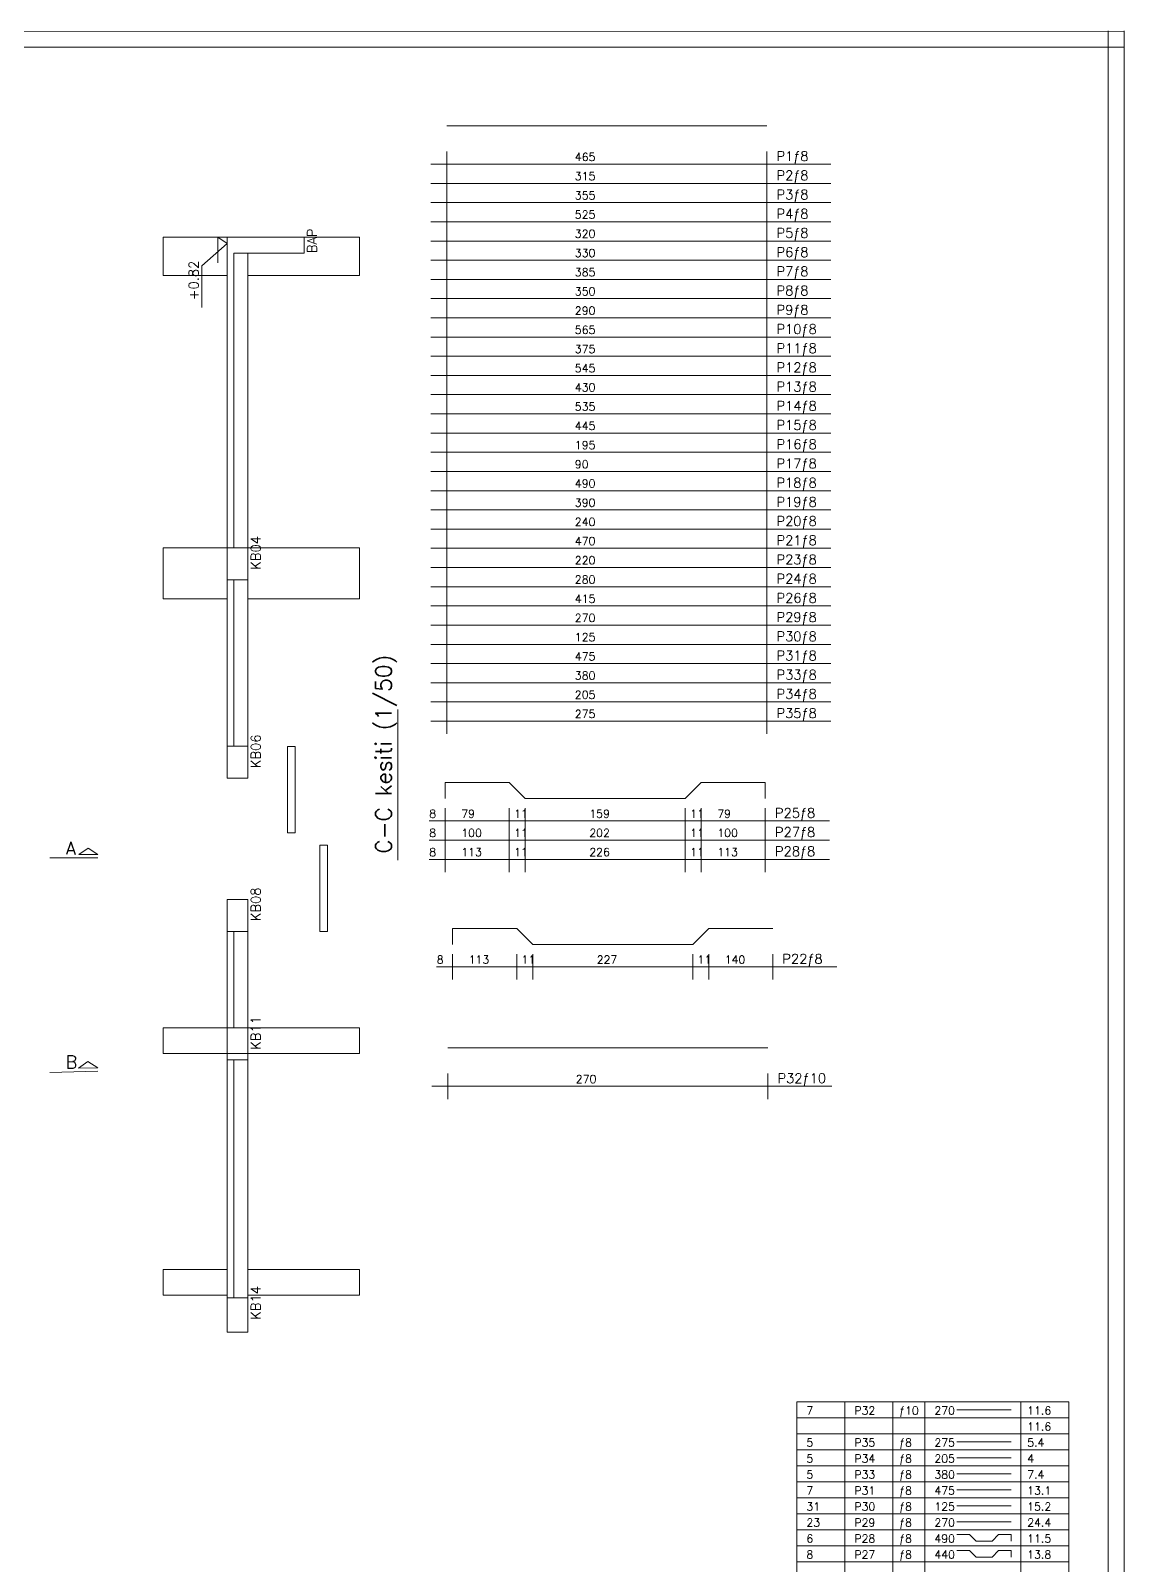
# Model space of a CAD drawing. Header units: inches. Extents: x -0.845 to -0.118, y 2.957 to 3.684.
# Drawn here: x -0.4597 to -0.118, y 3.2045 to 3.6839 of the extents above; entities that cross this region are included whole.
import ezdxf

# ---------------------------------------------------------------- set-up
doc = ezdxf.new("R2010")
doc.units = ezdxf.units.IN
doc.header["$MEASUREMENT"] = 0
doc.linetypes.add('HIDDEN', pattern=[0.006, 0.002, -0.002, 0.002])
for name, color, linetype, lineweight in [('PENC2', 1, 'Continuous', 0), ('PENC3', 5, 'Continuous', 0), ('PENC4', 84, 'Continuous', 0), ('PENH2', 1, 'HIDDEN', 0), ('PENH3', 2, 'HIDDEN', 0)]:
    doc.layers.add(name, color=color, linetype=linetype, lineweight=lineweight)
doc.styles.add('RomanSTA', font='RomanSTA')

msp = doc.modelspace()

# ---------------------------------------------------------------- linework, layer by layer
at = {"layer": 'PENC2', "linetype": 'Continuous'}
for p, q in [((-0.32971, 3.64622), (-0.32971, 3.46422)), ((-0.22971, 3.64622), (-0.22971, 3.46422)), ((-0.33471, 3.64222), (-0.20971, 3.64222)), ((-0.33471, 3.63622), (-0.20971, 3.63622)), ((-0.33471, 3.63022), (-0.20971, 3.63022)), ((-0.33471, 3.62422), (-0.20971, 3.62422)), ((-0.4063, 3.61042), (-0.3983, 3.61742)), ((-0.4013, 3.61142), (-0.4013, 3.61942)), ((-0.4013, 3.61942), (-0.3983, 3.61742)), ((-0.33471, 3.61822), (-0.20971, 3.61822)), ((-0.4063, 3.61042), (-0.4063, 3.59742)), ((-0.3963, 3.61442), (-0.3919, 3.61442)), ((-0.3963, 3.61442), (-0.3963, 3.52242)), ((-0.33471, 3.61222), (-0.20971, 3.61222)), ((-0.33471, 3.60622), (-0.20971, 3.60622)), ((-0.33471, 3.60022), (-0.20971, 3.60022)), ((-0.33471, 3.59422), (-0.20971, 3.59422)), ((-0.33471, 3.58822), (-0.20971, 3.58822)), ((-0.33471, 3.58222), (-0.20971, 3.58222)), ((-0.33471, 3.57622), (-0.20971, 3.57622)), ((-0.33471, 3.57022), (-0.20971, 3.57022)), ((-0.33471, 3.56422), (-0.20971, 3.56422)), ((-0.33471, 3.55822), (-0.20971, 3.55822)), ((-0.33471, 3.55222), (-0.20971, 3.55222)), ((-0.33471, 3.54622), (-0.20971, 3.54622)), ((-0.33471, 3.54022), (-0.20971, 3.54022)), ((-0.33471, 3.53422), (-0.20971, 3.53422)), ((-0.33471, 3.52822), (-0.20971, 3.52822)), ((-0.3963, 3.52242), (-0.3919, 3.52242)), ((-0.33471, 3.52222), (-0.20971, 3.52222)), ((-0.33471, 3.51622), (-0.20971, 3.51622)), ((-0.3963, 3.51242), (-0.3919, 3.51242)), ((-0.3963, 3.51242), (-0.3963, 3.46042)), ((-0.33471, 3.51022), (-0.20971, 3.51022)), ((-0.33471, 3.50422), (-0.20971, 3.50422)), ((-0.33471, 3.49822), (-0.20971, 3.49822)), ((-0.33471, 3.49222), (-0.20971, 3.49222)), ((-0.33471, 3.48622), (-0.20971, 3.48622)), ((-0.33471, 3.48022), (-0.20971, 3.48022)), ((-0.33471, 3.47422), (-0.20971, 3.47422)), ((-0.33471, 3.46822), (-0.20971, 3.46822)), ((-0.3963, 3.46042), (-0.3919, 3.46042)), ((-0.33019, 3.44106), (-0.33019, 3.42106)), ((-0.31019, 3.44106), (-0.31019, 3.42106)), ((-0.30519, 3.44106), (-0.30519, 3.42106)), ((-0.25519, 3.44106), (-0.25519, 3.42106)), ((-0.25019, 3.44106), (-0.25019, 3.42106)), ((-0.23019, 3.44106), (-0.23019, 3.42106)), ((-0.33519, 3.43706), (-0.21019, 3.43706)), ((-0.33519, 3.43106), (-0.21019, 3.43106)), ((-0.33519, 3.42506), (-0.21019, 3.42506)), ((-0.3963, 3.40252), (-0.3919, 3.40252)), ((-0.3963, 3.40252), (-0.3963, 3.37242)), ((-0.32788, 3.39547), (-0.32788, 3.38747)), ((-0.30788, 3.39547), (-0.30788, 3.38747)), ((-0.30288, 3.39547), (-0.30288, 3.38747)), ((-0.25288, 3.39547), (-0.25288, 3.38747)), ((-0.24788, 3.39547), (-0.24788, 3.38747)), ((-0.22788, 3.39547), (-0.22788, 3.38747)), ((-0.33288, 3.39147), (-0.20788, 3.39147)), ((-0.3963, 3.37242), (-0.3919, 3.37242)), ((-0.3963, 3.36242), (-0.3919, 3.36242)), ((-0.3963, 3.36242), (-0.3963, 3.28812)), ((-0.3294, 3.35817), (-0.3294, 3.35017)), ((-0.2294, 3.35817), (-0.2294, 3.35017)), ((-0.3344, 3.35417), (-0.2094, 3.35417)), ((-0.3963, 3.28812), (-0.3919, 3.28812)), ((-0.17036, 3.25311), (-0.15336, 3.25311)), ((-0.17036, 3.24311), (-0.15336, 3.24311)), ((-0.17036, 3.23811), (-0.15336, 3.23811)), ((-0.17036, 3.23311), (-0.15336, 3.23311)), ((-0.17036, 3.22811), (-0.15336, 3.22811)), ((-0.17036, 3.22311), (-0.15336, 3.22311)), ((-0.17036, 3.21811), (-0.15336, 3.21811))]:
    msp.add_line(p, q, dxfattribs=at)
at = {"layer": 'PENC2'}
for points in [[(-0.17036, 3.21411), (-0.16636, 3.21411), (-0.16436, 3.21211), (-0.15936, 3.21211), (-0.15736, 3.21411), (-0.15336, 3.21411), (-0.15336, 3.21211)], [(-0.17036, 3.20911), (-0.16636, 3.20911), (-0.16436, 3.20711), (-0.15936, 3.20711), (-0.15736, 3.20911), (-0.15336, 3.20911), (-0.15336, 3.20711)]]:
    msp.add_lwpolyline(points, dxfattribs=at)
at = {"layer": 'PENC3', "linetype": 'Continuous'}
for p, q in [((-0.84491, 3.68352), (-0.11803, 3.68377)), ((-0.12303, 2.9572), (-0.12303, 3.68392)), ((-0.11803, 2.9572), (-0.11803, 3.68392)), ((-0.84491, 3.67882), (-0.11803, 3.67882)), ((-0.3983, 3.61942), (-0.3983, 3.61442)), ((-0.3983, 3.61942), (-0.3743, 3.61942)), ((-0.3983, 3.61442), (-0.3983, 3.52242)), ((-0.3919, 3.61442), (-0.3743, 3.61442)), ((-0.3919, 3.61442), (-0.3919, 3.52242)), ((-0.3983, 3.52242), (-0.3983, 3.51242)), ((-0.3983, 3.52242), (-0.3919, 3.52242)), ((-0.3919, 3.52242), (-0.3919, 3.51242)), ((-0.3983, 3.51242), (-0.3919, 3.51242)), ((-0.3983, 3.51242), (-0.3983, 3.46042)), ((-0.3919, 3.51242), (-0.3919, 3.46042)), ((-0.3983, 3.46042), (-0.3983, 3.45042)), ((-0.3983, 3.46042), (-0.3919, 3.46042)), ((-0.3919, 3.46042), (-0.3919, 3.45042)), ((-0.37947, 3.46032), (-0.37944, 3.43332)), ((-0.37947, 3.46032), (-0.37707, 3.46032)), ((-0.37707, 3.46032), (-0.37704, 3.43332)), ((-0.3983, 3.45042), (-0.3919, 3.45042)), ((-0.37944, 3.43332), (-0.37704, 3.43332)), ((-0.36936, 3.42952), (-0.36941, 3.40252)), ((-0.36936, 3.42952), (-0.36696, 3.42952)), ((-0.36696, 3.42952), (-0.36701, 3.40252)), ((-0.3983, 3.41252), (-0.3983, 3.40252)), ((-0.3983, 3.41252), (-0.3919, 3.41252)), ((-0.3919, 3.41252), (-0.3919, 3.40252)), ((-0.3983, 3.40252), (-0.3919, 3.40252)), ((-0.3983, 3.40252), (-0.3983, 3.37242)), ((-0.3919, 3.40252), (-0.3919, 3.37242)), ((-0.36941, 3.40252), (-0.36701, 3.40252)), ((-0.3983, 3.37242), (-0.3983, 3.36242)), ((-0.3983, 3.37242), (-0.3919, 3.37242)), ((-0.3919, 3.37242), (-0.3919, 3.36242)), ((-0.3983, 3.36242), (-0.3919, 3.36242)), ((-0.3983, 3.36242), (-0.3983, 3.28812)), ((-0.3919, 3.36242), (-0.3919, 3.28812)), ((-0.3983, 3.28812), (-0.3983, 3.27732)), ((-0.3983, 3.28812), (-0.3919, 3.28812)), ((-0.3919, 3.28812), (-0.3919, 3.27732)), ((-0.3983, 3.27732), (-0.3919, 3.27732)), ((-0.22036, 3.25561), (-0.13536, 3.25561)), ((-0.22036, 3.06561), (-0.22036, 3.25561)), ((-0.20536, 3.06561), (-0.20536, 3.25561)), ((-0.19036, 3.06561), (-0.19036, 3.25561)), ((-0.18036, 3.06561), (-0.18036, 3.25561)), ((-0.15036, 3.06561), (-0.15036, 3.25561)), ((-0.13536, 3.06561), (-0.13536, 3.25561)), ((-0.22036, 3.25061), (-0.13536, 3.25061)), ((-0.22036, 3.24561), (-0.13536, 3.24561)), ((-0.22036, 3.24061), (-0.13536, 3.24061)), ((-0.22036, 3.23561), (-0.13536, 3.23561)), ((-0.22036, 3.23061), (-0.13536, 3.23061)), ((-0.22036, 3.22561), (-0.13536, 3.22561)), ((-0.22036, 3.22061), (-0.13536, 3.22061)), ((-0.22036, 3.21561), (-0.13536, 3.21561)), ((-0.22036, 3.21061), (-0.13536, 3.21061)), ((-0.22036, 3.20561), (-0.13536, 3.20561))]:
    msp.add_line(p, q, dxfattribs=at)
at = {"layer": 'PENC4', "linetype": 'Continuous'}
for p, q in [((-0.32971, 3.65422), (-0.22971, 3.65422)), ((-0.4183, 3.61942), (-0.35696, 3.61942)), ((-0.4183, 3.60742), (-0.3983, 3.60742)), ((-0.3919, 3.60742), (-0.35696, 3.60742)), ((-0.4183, 3.52242), (-0.3983, 3.52242)), ((-0.3919, 3.52242), (-0.35696, 3.52242)), ((-0.4183, 3.50642), (-0.3983, 3.50642)), ((-0.3919, 3.50642), (-0.35696, 3.50642)), ((-0.34496, 3.47182), (-0.34496, 3.42482)), ((-0.33019, 3.44906), (-0.33019, 3.44406)), ((-0.33019, 3.44906), (-0.31019, 3.44906)), ((-0.31019, 3.44906), (-0.30519, 3.44406)), ((-0.25519, 3.44406), (-0.25019, 3.44906)), ((-0.25019, 3.44906), (-0.23019, 3.44906)), ((-0.23019, 3.44906), (-0.23019, 3.44406)), ((-0.30519, 3.44406), (-0.25519, 3.44406)), ((-0.44173, 3.42852), (-0.44473, 3.42652)), ((-0.43873, 3.42652), (-0.44173, 3.42852)), ((-0.45373, 3.42552), (-0.43873, 3.42552)), ((-0.43873, 3.42652), (-0.44473, 3.42652)), ((-0.32788, 3.40347), (-0.32788, 3.39847)), ((-0.32788, 3.40347), (-0.30788, 3.40347)), ((-0.30788, 3.40347), (-0.30288, 3.39847)), ((-0.25288, 3.39847), (-0.24788, 3.40347)), ((-0.24788, 3.40347), (-0.22788, 3.40347)), ((-0.30288, 3.39847), (-0.25288, 3.39847)), ((-0.4183, 3.37242), (-0.3983, 3.37242)), ((-0.3919, 3.37242), (-0.35696, 3.37242)), ((-0.3294, 3.36617), (-0.2294, 3.36617)), ((-0.44183, 3.36192), (-0.44477, 3.35982)), ((-0.43877, 3.35992), (-0.44183, 3.36192)), ((-0.4183, 3.36442), (-0.35696, 3.36442)), ((-0.45374, 3.35852), (-0.43874, 3.35892)), ((-0.43877, 3.35992), (-0.44477, 3.35982)), ((-0.4183, 3.29692), (-0.3983, 3.29692)), ((-0.3919, 3.29692), (-0.35696, 3.29692)), ((-0.4183, 3.28892), (-0.3983, 3.28892)), ((-0.3919, 3.28892), (-0.35696, 3.28892))]:
    msp.add_line(p, q, dxfattribs=at)
at = {"layer": 'PENH2', "linetype": 'HIDDEN'}
for p, q in [((-0.4183, 3.61942), (-0.4183, 3.60742)), ((-0.35696, 3.61942), (-0.35696, 3.60742)), ((-0.4183, 3.52242), (-0.4183, 3.50642)), ((-0.35696, 3.52242), (-0.35696, 3.50642)), ((-0.4183, 3.37242), (-0.4183, 3.36442)), ((-0.35696, 3.37242), (-0.35696, 3.36442)), ((-0.4183, 3.29692), (-0.4183, 3.28892)), ((-0.35696, 3.29692), (-0.35696, 3.28892))]:
    msp.add_line(p, q, dxfattribs=at)
at = {"layer": 'PENH3', "linetype": 'HIDDEN'}
msp.add_line((-0.3743, 3.61942), (-0.3743, 3.61442), dxfattribs=at)

# ---------------------------------------------------------------- texts
at = {"layer": 'PENC2', "style": 'RomanSTA'}
for s, p in [('465', (-0.28971, 3.64322)), ('315', (-0.28971, 3.63722)), ('355', (-0.28971, 3.63122)), ('525', (-0.28971, 3.62522)), ('320', (-0.28971, 3.61922)), ('330', (-0.28971, 3.61322)), ('385', (-0.28971, 3.60722)), ('350', (-0.28971, 3.60122)), ('290', (-0.28971, 3.59522)), ('565', (-0.28971, 3.58922)), ('375', (-0.28971, 3.58322)), ('545', (-0.28971, 3.57722)), ('430', (-0.28971, 3.57122)), ('535', (-0.28971, 3.56522)), ('445', (-0.28971, 3.55922)), ('195', (-0.28971, 3.55322)), ('90', (-0.28971, 3.54722)), ('490', (-0.28971, 3.54122)), ('390', (-0.28971, 3.53522)), ('240', (-0.28971, 3.52922)), ('470', (-0.28971, 3.52322)), ('220', (-0.28971, 3.51722)), ('280', (-0.28971, 3.51122)), ('415', (-0.28971, 3.50522)), ('270', (-0.28971, 3.49922)), ('125', (-0.28971, 3.49322)), ('475', (-0.28971, 3.48722)), ('380', (-0.28971, 3.48122)), ('205', (-0.28971, 3.47522)), ('275', (-0.28971, 3.46922)), ('8', (-0.33519, 3.43806)), ('79', (-0.32519, 3.43806)), ('11', (-0.30869, 3.43806)), ('159', (-0.28519, 3.43806)), ('11', (-0.25369, 3.43806)), ('79', (-0.24519, 3.43806)), ('8', (-0.33519, 3.43206)), ('100', (-0.32519, 3.43206)), ('11', (-0.30869, 3.43206)), ('202', (-0.28519, 3.43206)), ('11', (-0.25369, 3.43206)), ('100', (-0.24519, 3.43206)), ('8', (-0.33519, 3.42606)), ('113', (-0.32519, 3.42606)), ('11', (-0.30869, 3.42606)), ('226', (-0.28519, 3.42606)), ('11', (-0.25369, 3.42606)), ('113', (-0.24519, 3.42606)), ('8', (-0.33288, 3.39247)), ('113', (-0.32288, 3.39247)), ('11', (-0.30638, 3.39247)), ('227', (-0.28288, 3.39247)), ('11', (-0.25138, 3.39247)), ('140', (-0.24288, 3.39247)), ('270', (-0.2894, 3.35517))]:
    msp.add_text(s, height=0.0025, dxfattribs=at).set_placement(p)
at = {"layer": 'PENC3', "style": 'RomanSTA'}
for s, height, p in [('P1ƒ8', 0.003, (-0.22671, 3.64322)), ('P2ƒ8', 0.003, (-0.22671, 3.63722)), ('P3ƒ8', 0.003, (-0.22671, 3.63122)), ('P4ƒ8', 0.003, (-0.22671, 3.62522)), ('P5ƒ8', 0.003, (-0.22671, 3.61922)), ('P6ƒ8', 0.003, (-0.22671, 3.61322)), ('P7ƒ8', 0.003, (-0.22671, 3.60722)), ('P8ƒ8', 0.003, (-0.22671, 3.60122)), ('P9ƒ8', 0.003, (-0.22671, 3.59522)), ('P10ƒ8', 0.003, (-0.22671, 3.58922)), ('P11ƒ8', 0.003, (-0.22671, 3.58322)), ('P12ƒ8', 0.003, (-0.22671, 3.57722)), ('P13ƒ8', 0.003, (-0.22671, 3.57122)), ('P14ƒ8', 0.003, (-0.22671, 3.56522)), ('P15ƒ8', 0.003, (-0.22671, 3.55922)), ('P16ƒ8', 0.003, (-0.22671, 3.55322)), ('P17ƒ8', 0.003, (-0.22671, 3.54722)), ('P18ƒ8', 0.003, (-0.22671, 3.54122)), ('P19ƒ8', 0.003, (-0.22671, 3.53522)), ('P20ƒ8', 0.003, (-0.22671, 3.52922)), ('P21ƒ8', 0.003, (-0.22671, 3.52322)), ('P23ƒ8', 0.003, (-0.22671, 3.51722)), ('P24ƒ8', 0.003, (-0.22671, 3.51122)), ('P26ƒ8', 0.003, (-0.22671, 3.50522)), ('P29ƒ8', 0.003, (-0.22671, 3.49922)), ('P30ƒ8', 0.003, (-0.22671, 3.49322)), ('P31ƒ8', 0.003, (-0.22671, 3.48722)), ('P33ƒ8', 0.003, (-0.22671, 3.48122)), ('P34ƒ8', 0.003, (-0.22671, 3.47522)), ('P35ƒ8', 0.003, (-0.22671, 3.46922)), ('P25ƒ8', 0.003, (-0.22719, 3.43806)), ('P27ƒ8', 0.003, (-0.22719, 3.43206)), ('P28ƒ8', 0.003, (-0.22719, 3.42606)), ('P22ƒ8', 0.003, (-0.22488, 3.39247)), ('P32ƒ10', 0.003, (-0.2264, 3.35517)), ('7', 0.0025, (-0.21736, 3.25161)), ('P32', 0.0025, (-0.20236, 3.25161)), ('ƒ10', 0.0025, (-0.18836, 3.25161)), ('270', 0.0025, (-0.17736, 3.25161)), ('11.6', 0.0025, (-0.14836, 3.25161)), ('11.6', 0.0025, (-0.14836, 3.24661)), ('5', 0.0025, (-0.21736, 3.24161)), ('P35', 0.0025, (-0.20236, 3.24161)), ('ƒ8', 0.0025, (-0.18836, 3.24161)), ('275', 0.0025, (-0.17736, 3.24161)), ('5.4', 0.0025, (-0.14836, 3.24161)), ('5', 0.0025, (-0.21736, 3.23661)), ('P34', 0.0025, (-0.20236, 3.23661)), ('ƒ8', 0.0025, (-0.18836, 3.23661)), ('205', 0.0025, (-0.17736, 3.23661)), ('4', 0.0025, (-0.14836, 3.23661)), ('5', 0.0025, (-0.21736, 3.23161)), ('P33', 0.0025, (-0.20236, 3.23161)), ('ƒ8', 0.0025, (-0.18836, 3.23161)), ('380', 0.0025, (-0.17736, 3.23161)), ('7.4', 0.0025, (-0.14836, 3.23161)), ('7', 0.0025, (-0.21736, 3.22661)), ('P31', 0.0025, (-0.20236, 3.22661)), ('ƒ8', 0.0025, (-0.18836, 3.22661)), ('475', 0.0025, (-0.17736, 3.22661)), ('13.1', 0.0025, (-0.14836, 3.22661)), ('31', 0.0025, (-0.21736, 3.22161)), ('P30', 0.0025, (-0.20236, 3.22161)), ('ƒ8', 0.0025, (-0.18836, 3.22161)), ('125', 0.0025, (-0.17736, 3.22161)), ('15.2', 0.0025, (-0.14836, 3.22161)), ('23', 0.0025, (-0.21736, 3.21661)), ('P29', 0.0025, (-0.20236, 3.21661)), ('ƒ8', 0.0025, (-0.18836, 3.21661)), ('270', 0.0025, (-0.17736, 3.21661)), ('24.4', 0.0025, (-0.14836, 3.21661)), ('6', 0.0025, (-0.21736, 3.21161)), ('P28', 0.0025, (-0.20236, 3.21161)), ('ƒ8', 0.0025, (-0.18836, 3.21161)), ('490', 0.0025, (-0.17736, 3.21161)), ('11.5', 0.0025, (-0.14836, 3.21161)), ('8', 0.0025, (-0.21736, 3.20661)), ('P27', 0.0025, (-0.20236, 3.20661)), ('ƒ8', 0.0025, (-0.18836, 3.20661)), ('440', 0.0025, (-0.17736, 3.20661)), ('13.8', 0.0025, (-0.14836, 3.20661))]:
    msp.add_text(s, height=height, dxfattribs=at).set_placement(p)
for s, p in [('BAP', (-0.3703, 3.61442)), ('+0.82', (-0.4073, 3.59972)), ('KB04', (-0.3879, 3.51552)), ('KB06', (-0.3879, 3.45352)), ('KB08', (-0.3879, 3.40572)), ('KB11', (-0.3879, 3.36552)), ('KB14', (-0.3879, 3.28122))]:
    msp.add_text(s, height=0.003, rotation=90.0012, dxfattribs=at).set_placement(p)
at = {"layer": 'PENC4', "style": 'RomanSTA'}
for s, height, rotation, p in [('C-C kesiti (1/50)', 0.005, 90.0012, (-0.34696, 3.42682)), ('B', 0.004, 1, (-0.44877, 3.35972))]:
    msp.add_text(s, height=height, rotation=rotation, dxfattribs=at).set_placement(p)
msp.add_text('A', height=0.004, dxfattribs=at).set_placement((-0.44873, 3.42652))

doc.saveas('drawing.dxf')
